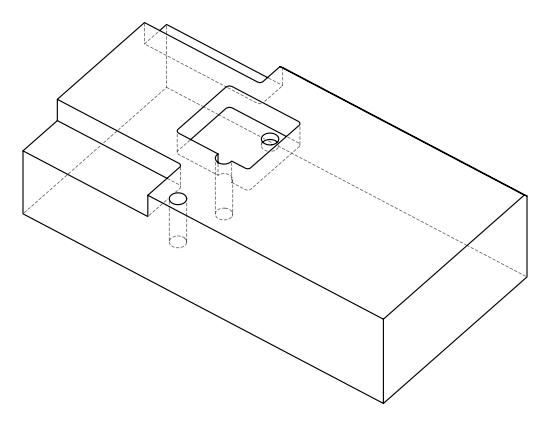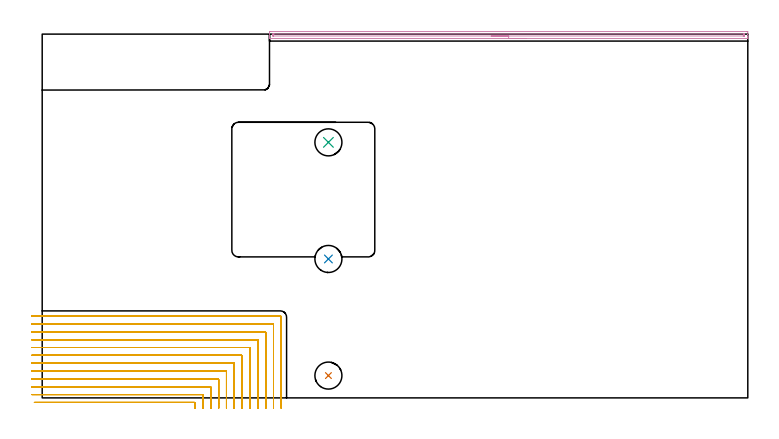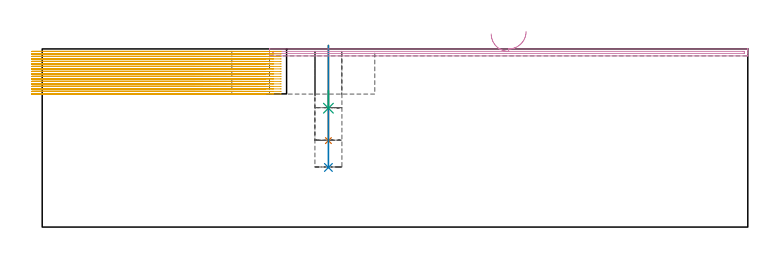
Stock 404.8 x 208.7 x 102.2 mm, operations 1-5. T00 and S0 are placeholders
(PLAN: 7 operations, 2 tool changes, 172.5 min)
(1 INDEXABLE_INSERT_DRILL_BLIND_HOLE_FROM_SOLID | STEP1POCKET | NXT0302_002 | 0.22 min | 9871 mm3)
(2 INDEXABLE_INSERT_DRILL_BLIND_HOLE_FROM_SOLID_1 | STEP1POCKET_1 | NXT0302_002 | 0.28 min | 12769 mm3)
(3 INDEXABLE_INSERT_DRILL_BLIND_HOLE_FROM_SOLID_2 | STEP1POCKET_2 | NXT0302_002 | 0.05 min | 6366 mm3)
(4 AREA_MILL | FG_CHAMFER_SURFACE | UGT0205_001 | 4.55 min | 2220 mm3)
(5 MILL_CORNER_NOTCH_RECTANGULAR | CORNER_NOTCH_RECTANGULAR | NXT0201_008 | Follow Part, ap 1.5, ae 75% | 69.46 min | 180446 mm3)
(6 MILL_CORNER_NOTCH_RECTANGULAR_1 | CORNER_NOTCH_RECTANGULAR_1 | NXT0201_008 | Follow Part, ap 1.5, ae 75% | 43.49 min | 108350 mm3)
(7 MILL_RECTANGULAR_POCKET | POCKET_RECTANGULAR_STRAIGHT | NXT0201_008 | Follow Part, ap 1.5, ae 75% | 54.46 min | 156855 mm3)
(TOOL NXT0302_002 | Index. Insert Drill 15.5mm [880-D1550L20-05] | D15.5 PA176 FL78 Z2)
(TOOL UGT0205_001 | Chamfer Mill 20 x 3 x 45 deg. | D20 FL50 Z2)
(TOOL NXT0201_008 | ENDMILL 6mm [2P460-0600-NA 1630] | D6 FL26 Z6)
(OP 1 INDEXABLE_INSERT_DRILL_BLIND_HOLE_FROM_SOLID)
G17 G21 G94 G90
T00 M6
G54
G17 G0 G90 X164.2 Y12.8 S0 M3
G43 Z112.2 H1
G94 G81 G98 Z49.6 F250. R104.2
G80
M5
M2
(OP 2 INDEXABLE_INSERT_DRILL_BLIND_HOLE_FROM_SOLID_1)
G17 G21 G94 G90
T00 M6
G54
G17 G0 G90 X164.2 Y79.7 S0 M3
G43 Z112.2 H1
G94 G81 G98 Z34.2 F250. R104.2
G80
M5
M2
(OP 3 INDEXABLE_INSERT_DRILL_BLIND_HOLE_FROM_SOLID_2)
G17 G21 G94 G90
T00 M6
G54
G17 G0 G90 X164.2 Y146.6 S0 M3
G43 Z112.2 H1
G94 G81 G98 Z68.2 F250. R78.3
G80
M5
M2
(OP 4 AREA_MILL)
G17 G21 G94 G90
T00 M6
G54
G17 G0 G90 X277.6 Y206.2 S1061 M3
G43 Z112.2 H0
G94 G1 X277.562 Z111.328 F250.
X277.448 Z110.463
X277.259 Z109.612
X276.997 Z108.78
X276.663 Z107.974
X276.26 Z107.2
X275.791 Z106.464
X275.26 Z105.772
X274.671 Z105.129
X274.028 Z104.539
X273.336 Z104.008
X272.6 Z103.54
X271.826 Z103.137
X271.02 Z102.803
X270.188 Z102.541
X269.336 Z102.352
X268.472 Z102.238
X267.6 Z102.2
X130.563
X130.41 Y206.203 Z102.188
X130.402 Y206.295 Z102.097
X130.4 Y206.393 Z102.006
Y206.697 Z101.702
Y207.332 Z101.062
Y209.385 Z99.012
X130.404 Y209.936 Z98.459
X130.41 Y210.193 Z98.202
X130.74 Y210.198 Z98.2
X131.01 Y210.2
X404.19
X404.46 Y210.198
X404.79 Y210.193 Z98.202
X404.8 Y209.936 Z98.459
Y208.517 Z99.879
Y207.332 Z101.062
Y206.697 Z101.702
Y206.393 Z102.006
Y206.296 Z102.095
X404.79 Y206.203 Z102.188
X404.637 Y206.2 Z102.2
X267.6
Y207.614 Z100.786
X132.795 Y207.615 Z100.785
X132.503 Y207.616 Z100.784
X132.437 Y207.619 Z100.781
X132.412 Y207.621 Z100.779
X132.409 Y207.635 Z100.765
X132.402 Y207.714 Z100.686
X132.4 Y208.2 Z100.2
Y208.584 Z99.816
X132.403 Y208.712 Z99.688
X132.406 Y208.758 Z99.642
X132.41 Y208.779 Z99.621
X132.42 Y208.781 Z99.619
X132.494 Y208.783 Z99.617
X132.795 Y208.785 Z99.615
X133.085 Y208.786 Z99.614
X402.405 Y208.785 Z99.615
X402.697 Y208.784 Z99.616
X402.763 Y208.781 Z99.619
X402.788 Y208.779 Z99.621
X402.791 Y208.766 Z99.635
X402.797 Y208.686 Z99.714
X402.799 Y208.2 Z100.2
X402.8 Y207.816 Z100.584
X402.797 Y207.688 Z100.712
X402.794 Y207.642 Z100.758
X402.79 Y207.621 Z100.779
X402.78 Y207.619 Z100.781
X402.706 Y207.617 Z100.783
X402.405 Y207.615 Z100.785
X402.115 Y207.614 Z100.786
X267.6
X266.728 Z100.824
X265.863 Z100.938
X265.012 Z101.127
X264.18 Z101.389
X263.374 Z101.723
X262.6 Z102.126
X261.864 Z102.594
X261.172 Z103.125
X260.529 Z103.715
X259.939 Z104.358
X259.408 Z105.05
X258.94 Z105.786
X258.537 Z106.56
X258.203 Z107.366
X257.941 Z108.198
X257.752 Z109.049
X257.638 Z109.914
X257.6 Z110.786
G0 Z112.2
M5
M2
(OP 5 MILL_CORNER_NOTCH_RECTANGULAR)
G17 G21 G94 G90
T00 M6
G54
G17 G0 G90 X87.7 Y-6. S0 M3
G43 Z112.2 H1
Z100.767
G94 G1 Y-3. F250.
Y-2.896 F500.
G3 X87.404 Y-2.6 R0.3
G1 X-1.497
X-4.497 F250.
G0 Z112.2
X92.2 Y-6.
Z100.767
G1 Y-3.
Y1.604 F500.
G3 X91.904 Y1.9 R0.3
G1 X-3.
X-6. F250.
G0 Z112.2
X96.7 Y-6.
Z100.767
G1 Y-3.
Y6.104 F500.
G3 X96.404 Y6.4 R0.3
G1 X-3.
X-6. F250.
G0 Z112.2
X101.2 Y-6.
Z100.767
G1 Y-3.
Y10.604 F500.
G3 X100.904 Y10.9 R0.3
G1 X-3.
X-6. F250.
G0 Z112.2
X105.7 Y-6.
Z100.767
G1 Y-3.
Y15.104 F500.
G3 X105.404 Y15.4 R0.3
G1 X-3.
X-6. F250.
G0 Z112.2
X110.2 Y-6.
Z100.767
G1 Y-3.
Y19.603 F500.
G3 X109.903 Y19.9 R0.3
G1 X-3.
X-6. F250.
G0 Z112.2
X114.7 Y-6.
Z100.767
G1 Y-3.
Y24.103 F500.
G3 X114.403 Y24.4 R0.3
G1 X-3.
X-6. F250.
G0 Z112.2
X119.2 Y-6.
Z100.767
G1 Y-3.
Y28.603 F500.
G3 X118.903 Y28.9 R0.3
G1 X-3.
X-6. F250.
G0 Z112.2
X123.7 Y-6.
Z100.767
G1 Y-3.
Y33.103 F500.
G3 X123.403 Y33.4 R0.3
G1 X-3.
X-6. F250.
G0 Z112.2
X128.2 Y-6.
Z100.767
G1 Y-3.
Y37.603 F500.
G3 X127.903 Y37.9 R0.3
G1 X-3.
X-6. F250.
G0 Z112.2
X132.7 Y-6.
Z100.767
G1 Y-3.
Y42.103 F500.
G3 X132.403 Y42.4 R0.3
G1 X-3.
X-6. F250.
G0 Z112.2
X137.2 Y-6.
Z100.767
G1 Y-3.
Y46.3 F500.
G3 X136.6 Y46.9 R0.6
G1 X-3.
X-6. F250.
G0 Z112.2
X87.7 Y-6.
Z99.333
G1 Y-3.
Y-2.896 F500.
G3 X87.404 Y-2.6 R0.3
G1 X-1.497
X-4.497 F250.
G0 Z112.2
X92.2 Y-6.
Z99.333
G1 Y-3.
Y1.604 F500.
G3 X91.904 Y1.9 R0.3
G1 X-3.
X-6. F250.
G0 Z112.2
X96.7 Y-6.
Z99.333
G1 Y-3.
Y6.104 F500.
G3 X96.404 Y6.4 R0.3
G1 X-3.
X-6. F250.
G0 Z112.2
X101.2 Y-6.
Z99.333
G1 Y-3.
Y10.604 F500.
G3 X100.904 Y10.9 R0.3
G1 X-3.
X-6. F250.
G0 Z112.2
X105.7 Y-6.
Z99.333
G1 Y-3.
Y15.104 F500.
G3 X105.404 Y15.4 R0.3
G1 X-3.
X-6. F250.
G0 Z112.2
X110.2 Y-6.
Z99.333
G1 Y-3.
Y19.603 F500.
G3 X109.903 Y19.9 R0.3
G1 X-3.
X-6. F250.
G0 Z112.2
X114.7 Y-6.
Z99.333
G1 Y-3.
Y24.103 F500.
G3 X114.403 Y24.4 R0.3
G1 X-3.
X-6. F250.
G0 Z112.2
X119.2 Y-6.
Z99.333
G1 Y-3.
Y28.603 F500.
G3 X118.903 Y28.9 R0.3
G1 X-3.
X-6. F250.
G0 Z112.2
X123.7 Y-6.
Z99.333
G1 Y-3.
Y33.103 F500.
G3 X123.403 Y33.4 R0.3
G1 X-3.
X-6. F250.
G0 Z112.2
X128.2 Y-6.
Z99.333
G1 Y-3.
Y37.603 F500.
G3 X127.903 Y37.9 R0.3
G1 X-3.
X-6. F250.
G0 Z112.2
X132.7 Y-6.
Z99.333
G1 Y-3.
Y42.103 F500.
G3 X132.403 Y42.4 R0.3
G1 X-3.
X-6. F250.
G0 Z112.2
X137.2 Y-6.
Z99.333
G1 Y-3.
Y46.3 F500.
G3 X136.6 Y46.9 R0.6
G1 X-3.
X-6. F250.
G0 Z112.2
X87.7 Y-6.
Z97.9
G1 Y-3.
Y-2.896 F500.
G3 X87.404 Y-2.6 R0.3
G1 X-1.497
X-4.497 F250.
G0 Z112.2
X92.2 Y-6.
Z97.9
G1 Y-3.
Y1.604 F500.
G3 X91.904 Y1.9 R0.3
G1 X-3.
X-6. F250.
G0 Z112.2
X96.7 Y-6.
Z97.9
G1 Y-3.
Y6.104 F500.
G3 X96.404 Y6.4 R0.3
G1 X-3.
X-6. F250.
G0 Z112.2
X101.2 Y-6.
Z97.9
G1 Y-3.
Y10.604 F500.
G3 X100.904 Y10.9 R0.3
G1 X-3.
X-6. F250.
G0 Z112.2
X105.7 Y-6.
Z97.9
G1 Y-3.
Y15.104 F500.
G3 X105.404 Y15.4 R0.3
G1 X-3.
X-6. F250.
G0 Z112.2
X110.2 Y-6.
Z97.9
G1 Y-3.
Y19.603 F500.
G3 X109.903 Y19.9 R0.3
G1 X-3.
X-6. F250.
G0 Z112.2
X114.7 Y-6.
Z97.9
G1 Y-3.
Y24.103 F500.
G3 X114.403 Y24.4 R0.3
G1 X-3.
X-6. F250.
G0 Z112.2
X119.2 Y-6.
Z97.9
G1 Y-3.
Y28.603 F500.
G3 X118.903 Y28.9 R0.3
G1 X-3.
X-6. F250.
G0 Z112.2
X123.7 Y-6.
Z97.9
G1 Y-3.
Y33.103 F500.
G3 X123.403 Y33.4 R0.3
G1 X-3.
X-6. F250.
G0 Z112.2
X128.2 Y-6.
Z97.9
G1 Y-3.
Y37.603 F500.
G3 X127.903 Y37.9 R0.3
G1 X-3.
X-6. F250.
G0 Z112.2
X132.7 Y-6.
Z97.9
G1 Y-3.
Y42.103 F500.
G3 X132.403 Y42.4 R0.3
G1 X-3.
X-6. F250.
G0 Z112.2
X137.2 Y-6.
Z97.9
G1 Y-3.
Y46.3 F500.
G3 X136.6 Y46.9 R0.6
G1 X-3.
X-6. F250.
G0 Z112.2
X87.7 Y-6.
Z96.467
G1 Y-3.
Y-2.896 F500.
G3 X87.404 Y-2.6 R0.3
G1 X-1.497
X-4.497 F250.
G0 Z112.2
X92.2 Y-6.
Z96.467
G1 Y-3.
Y1.604 F500.
G3 X91.904 Y1.9 R0.3
G1 X-3.
X-6. F250.
G0 Z112.2
X96.7 Y-6.
Z96.467
G1 Y-3.
Y6.104 F500.
G3 X96.404 Y6.4 R0.3
G1 X-3.
X-6. F250.
G0 Z112.2
X101.2 Y-6.
Z96.467
G1 Y-3.
Y10.604 F500.
G3 X100.904 Y10.9 R0.3
G1 X-3.
X-6. F250.
G0 Z112.2
X105.7 Y-6.
Z96.467
G1 Y-3.
Y15.104 F500.
G3 X105.404 Y15.4 R0.3
G1 X-3.
X-6. F250.
G0 Z112.2
X110.2 Y-6.
Z96.467
G1 Y-3.
Y19.603 F500.
G3 X109.903 Y19.9 R0.3
G1 X-3.
X-6. F250.
G0 Z112.2
X114.7 Y-6.
Z96.467
G1 Y-3.
Y24.103 F500.
G3 X114.403 Y24.4 R0.3
G1 X-3.
X-6. F250.
G0 Z112.2
X119.2 Y-6.
Z96.467
G1 Y-3.
Y28.603 F500.
G3 X118.903 Y28.9 R0.3
G1 X-3.
X-6. F250.
G0 Z112.2
X123.7 Y-6.
Z96.467
G1 Y-3.
Y33.103 F500.
G3 X123.403 Y33.4 R0.3
G1 X-3.
X-6. F250.
G0 Z112.2
X128.2 Y-6.
Z96.467
G1 Y-3.
Y37.603 F500.
G3 X127.903 Y37.9 R0.3
G1 X-3.
X-6. F250.
G0 Z112.2
X132.7 Y-6.
Z96.467
G1 Y-3.
Y42.103 F500.
G3 X132.403 Y42.4 R0.3
G1 X-3.
X-6. F250.
G0 Z112.2
X137.2 Y-6.
Z96.467
G1 Y-3.
Y46.3 F500.
G3 X136.6 Y46.9 R0.6
G1 X-3.
X-6. F250.
G0 Z112.2
X87.7 Y-6.
Z95.033
G1 Y-3.
Y-2.896 F500.
G3 X87.404 Y-2.6 R0.3
G1 X-1.497
X-4.497 F250.
G0 Z112.2
X92.2 Y-6.
Z95.033
G1 Y-3.
Y1.604 F500.
G3 X91.904 Y1.9 R0.3
G1 X-3.
X-6. F250.
G0 Z112.2
X96.7 Y-6.
Z95.033
G1 Y-3.
Y6.104 F500.
G3 X96.404 Y6.4 R0.3
G1 X-3.
X-6. F250.
G0 Z112.2
X101.2 Y-6.
Z95.033
G1 Y-3.
Y10.604 F500.
G3 X100.904 Y10.9 R0.3
G1 X-3.
X-6. F250.
G0 Z112.2
X105.7 Y-6.
Z95.033
G1 Y-3.
Y15.104 F500.
G3 X105.404 Y15.4 R0.3
G1 X-3.
X-6. F250.
G0 Z112.2
X110.2 Y-6.
Z95.033
G1 Y-3.
Y19.603 F500.
G3 X109.903 Y19.9 R0.3
G1 X-3.
X-6. F250.
G0 Z112.2
X114.7 Y-6.
Z95.033
G1 Y-3.
Y24.103 F500.
G3 X114.403 Y24.4 R0.3
G1 X-3.
X-6. F250.
G0 Z112.2
X119.2 Y-6.
Z95.033
G1 Y-3.
Y28.603 F500.
G3 X118.903 Y28.9 R0.3
G1 X-3.
X-6. F250.
G0 Z112.2
X123.7 Y-6.
Z95.033
G1 Y-3.
Y33.103 F500.
G3 X123.403 Y33.4 R0.3
G1 X-3.
X-6. F250.
G0 Z112.2
X128.2 Y-6.
Z95.033
G1 Y-3.
Y37.603 F500.
G3 X127.903 Y37.9 R0.3
G1 X-3.
X-6. F250.
G0 Z112.2
X132.7 Y-6.
Z95.033
G1 Y-3.
Y42.103 F500.
G3 X132.403 Y42.4 R0.3
G1 X-3.
X-6. F250.
G0 Z112.2
X137.2 Y-6.
Z95.033
G1 Y-3.
Y46.3 F500.
G3 X136.6 Y46.9 R0.6
G1 X-3.
X-6. F250.
G0 Z112.2
X87.7 Y-6.
Z93.6
G1 Y-3.
Y-2.896 F500.
G3 X87.404 Y-2.6 R0.3
G1 X-1.497
X-4.497 F250.
G0 Z112.2
X92.2 Y-6.
Z93.6
G1 Y-3.
Y1.604 F500.
G3 X91.904 Y1.9 R0.3
G1 X-3.
X-6. F250.
G0 Z112.2
X96.7 Y-6.
Z93.6
G1 Y-3.
Y6.104 F500.
G3 X96.404 Y6.4 R0.3
G1 X-3.
X-6. F250.
G0 Z112.2
X101.2 Y-6.
Z93.6
G1 Y-3.
Y10.604 F500.
G3 X100.904 Y10.9 R0.3
G1 X-3.
X-6. F250.
G0 Z112.2
X105.7 Y-6.
Z93.6
G1 Y-3.
Y15.104 F500.
G3 X105.404 Y15.4 R0.3
G1 X-3.
X-6. F250.
G0 Z112.2
X110.2 Y-6.
Z93.6
G1 Y-3.
Y19.603 F500.
G3 X109.903 Y19.9 R0.3
G1 X-3.
X-6. F250.
G0 Z112.2
X114.7 Y-6.
Z93.6
G1 Y-3.
Y24.103 F500.
G3 X114.403 Y24.4 R0.3
G1 X-3.
X-6. F250.
G0 Z112.2
X119.2 Y-6.
Z93.6
G1 Y-3.
Y28.603 F500.
G3 X118.903 Y28.9 R0.3
G1 X-3.
X-6. F250.
G0 Z112.2
X123.7 Y-6.
Z93.6
G1 Y-3.
Y33.103 F500.
G3 X123.403 Y33.4 R0.3
G1 X-3.
X-6. F250.
G0 Z112.2
X128.2 Y-6.
Z93.6
G1 Y-3.
Y37.603 F500.
G3 X127.903 Y37.9 R0.3
G1 X-3.
X-6. F250.
G0 Z112.2
X132.7 Y-6.
Z93.6
G1 Y-3.
Y42.103 F500.
G3 X132.403 Y42.4 R0.3
G1 X-3.
X-6. F250.
G0 Z112.2
X137.2 Y-6.
Z93.6
G1 Y-3.
Y46.3 F500.
G3 X136.6 Y46.9 R0.6
G1 X-3.
X-6. F250.
G0 Z112.2
X87.7 Y-6.
Z92.167
G1 Y-3.
Y-2.896 F500.
G3 X87.404 Y-2.6 R0.3
G1 X-1.497
X-4.497 F250.
G0 Z112.2
X92.2 Y-6.
Z92.167
G1 Y-3.
Y1.604 F500.
G3 X91.904 Y1.9 R0.3
G1 X-3.
X-6. F250.
G0 Z112.2
X96.7 Y-6.
Z92.167
G1 Y-3.
Y6.104 F500.
G3 X96.404 Y6.4 R0.3
G1 X-3.
X-6. F250.
G0 Z112.2
X101.2 Y-6.
Z92.167
G1 Y-3.
Y10.604 F500.
G3 X100.904 Y10.9 R0.3
G1 X-3.
X-6. F250.
G0 Z112.2
X105.7 Y-6.
Z92.167
G1 Y-3.
Y15.104 F500.
G3 X105.404 Y15.4 R0.3
G1 X-3.
X-6. F250.
G0 Z112.2
X110.2 Y-6.
Z92.167
G1 Y-3.
Y19.603 F500.
G3 X109.903 Y19.9 R0.3
G1 X-3.
X-6. F250.
G0 Z112.2
X114.7 Y-6.
Z92.167
G1 Y-3.
Y24.103 F500.
G3 X114.403 Y24.4 R0.3
G1 X-3.
X-6. F250.
G0 Z112.2
X119.2 Y-6.
Z92.167
G1 Y-3.
Y28.603 F500.
G3 X118.903 Y28.9 R0.3
G1 X-3.
X-6. F250.
G0 Z112.2
X123.7 Y-6.
Z92.167
G1 Y-3.
Y33.103 F500.
G3 X123.403 Y33.4 R0.3
G1 X-3.
X-6. F250.
G0 Z112.2
X128.2 Y-6.
Z92.167
G1 Y-3.
Y37.603 F500.
G3 X127.903 Y37.9 R0.3
G1 X-3.
X-6. F250.
G0 Z112.2
X132.7 Y-6.
Z92.167
G1 Y-3.
Y42.103 F500.
G3 X132.403 Y42.4 R0.3
G1 X-3.
X-6. F250.
G0 Z112.2
X137.2 Y-6.
Z92.167
G1 Y-3.
Y46.3 F500.
G3 X136.6 Y46.9 R0.6
G1 X-3.
X-6. F250.
G0 Z112.2
X87.7 Y-6.
Z90.733
G1 Y-3.
Y-2.896 F500.
G3 X87.404 Y-2.6 R0.3
G1 X-1.497
X-4.497 F250.
G0 Z112.2
X92.2 Y-6.
Z90.733
G1 Y-3.
Y1.604 F500.
G3 X91.904 Y1.9 R0.3
G1 X-3.
X-6. F250.
G0 Z112.2
X96.7 Y-6.
Z90.733
G1 Y-3.
Y6.104 F500.
G3 X96.404 Y6.4 R0.3
G1 X-3.
X-6. F250.
G0 Z112.2
X101.2 Y-6.
Z90.733
G1 Y-3.
Y10.604 F500.
G3 X100.904 Y10.9 R0.3
G1 X-3.
X-6. F250.
G0 Z112.2
X105.7 Y-6.
Z90.733
G1 Y-3.
Y15.104 F500.
G3 X105.404 Y15.4 R0.3
G1 X-3.
X-6. F250.
G0 Z112.2
X110.2 Y-6.
Z90.733
G1 Y-3.
Y19.603 F500.
G3 X109.903 Y19.9 R0.3
G1 X-3.
X-6. F250.
G0 Z112.2
X114.7 Y-6.
Z90.733
G1 Y-3.
Y24.103 F500.
G3 X114.403 Y24.4 R0.3
G1 X-3.
X-6. F250.
G0 Z112.2
X119.2 Y-6.
Z90.733
G1 Y-3.
Y28.603 F500.
G3 X118.903 Y28.9 R0.3
G1 X-3.
X-6. F250.
G0 Z112.2
X123.7 Y-6.
Z90.733
G1 Y-3.
Y33.103 F500.
G3 X123.403 Y33.4 R0.3
G1 X-3.
X-6. F250.
G0 Z112.2
X128.2 Y-6.
Z90.733
G1 Y-3.
Y37.603 F500.
G3 X127.903 Y37.9 R0.3
G1 X-3.
X-6. F250.
G0 Z112.2
X132.7 Y-6.
Z90.733
G1 Y-3.
Y42.103 F500.
G3 X132.403 Y42.4 R0.3
G1 X-3.
X-6. F250.
G0 Z112.2
X137.2 Y-6.
Z90.733
G1 Y-3.
Y46.3 F500.
G3 X136.6 Y46.9 R0.6
G1 X-3.
X-6. F250.
G0 Z112.2
X87.7 Y-6.
Z89.3
G1 Y-3.
Y-2.896 F500.
G3 X87.404 Y-2.6 R0.3
G1 X-1.497
X-4.497 F250.
G0 Z112.2
X92.2 Y-6.
Z89.3
G1 Y-3.
Y1.604 F500.
G3 X91.904 Y1.9 R0.3
G1 X-3.
X-6. F250.
G0 Z112.2
X96.7 Y-6.
Z89.3
G1 Y-3.
Y6.104 F500.
G3 X96.404 Y6.4 R0.3
G1 X-3.
X-6. F250.
G0 Z112.2
X101.2 Y-6.
Z89.3
G1 Y-3.
Y10.604 F500.
G3 X100.904 Y10.9 R0.3
G1 X-3.
X-6. F250.
G0 Z112.2
X105.7 Y-6.
Z89.3
G1 Y-3.
Y15.104 F500.
G3 X105.404 Y15.4 R0.3
G1 X-3.
X-6. F250.
G0 Z112.2
X110.2 Y-6.
Z89.3
G1 Y-3.
Y19.603 F500.
G3 X109.903 Y19.9 R0.3
G1 X-3.
X-6. F250.
G0 Z112.2
X114.7 Y-6.
Z89.3
G1 Y-3.
Y24.103 F500.
G3 X114.403 Y24.4 R0.3
G1 X-3.
X-6. F250.
G0 Z112.2
X119.2 Y-6.
Z89.3
G1 Y-3.
Y28.603 F500.
G3 X118.903 Y28.9 R0.3
G1 X-3.
X-6. F250.
G0 Z112.2
X123.7 Y-6.
Z89.3
G1 Y-3.
Y33.103 F500.
G3 X123.403 Y33.4 R0.3
G1 X-3.
X-6. F250.
G0 Z112.2
X128.2 Y-6.
Z89.3
G1 Y-3.
Y37.603 F500.
G3 X127.903 Y37.9 R0.3
G1 X-3.
X-6. F250.
G0 Z112.2
X132.7 Y-6.
Z89.3
G1 Y-3.
Y42.103 F500.
G3 X132.403 Y42.4 R0.3
G1 X-3.
X-6. F250.
G0 Z112.2
X137.2 Y-6.
Z89.3
G1 Y-3.
Y46.3 F500.
G3 X136.6 Y46.9 R0.6
G1 X-3.
X-6. F250.
G0 Z112.2
X87.7 Y-6.
Z87.867
G1 Y-3.
Y-2.896 F500.
G3 X87.404 Y-2.6 R0.3
G1 X-1.497
X-4.497 F250.
G0 Z112.2
X92.2 Y-6.
Z87.867
G1 Y-3.
Y1.604 F500.
G3 X91.904 Y1.9 R0.3
G1 X-3.
X-6. F250.
G0 Z112.2
X96.7 Y-6.
Z87.867
G1 Y-3.
Y6.104 F500.
G3 X96.404 Y6.4 R0.3
G1 X-3.
X-6. F250.
G0 Z112.2
X101.2 Y-6.
Z87.867
G1 Y-3.
Y10.604 F500.
G3 X100.904 Y10.9 R0.3
G1 X-3.
X-6. F250.
G0 Z112.2
X105.7 Y-6.
Z87.867
G1 Y-3.
Y15.104 F500.
G3 X105.404 Y15.4 R0.3
G1 X-3.
X-6. F250.
G0 Z112.2
X110.2 Y-6.
Z87.867
G1 Y-3.
Y19.603 F500.
G3 X109.903 Y19.9 R0.3
G1 X-3.
X-6. F250.
G0 Z112.2
X114.7 Y-6.
Z87.867
G1 Y-3.
Y24.103 F500.
G3 X114.403 Y24.4 R0.3
G1 X-3.
X-6. F250.
G0 Z112.2
X119.2 Y-6.
Z87.867
G1 Y-3.
Y28.603 F500.
G3 X118.903 Y28.9 R0.3
G1 X-3.
X-6. F250.
G0 Z112.2
X123.7 Y-6.
Z87.867
G1 Y-3.
Y33.103 F500.
G3 X123.403 Y33.4 R0.3
G1 X-3.
X-6. F250.
G0 Z112.2
X128.2 Y-6.
Z87.867
G1 Y-3.
Y37.603 F500.
G3 X127.903 Y37.9 R0.3
G1 X-3.
X-6. F250.
G0 Z112.2
X132.7 Y-6.
Z87.867
G1 Y-3.
Y42.103 F500.
G3 X132.403 Y42.4 R0.3
G1 X-3.
X-6. F250.
G0 Z112.2
X137.2 Y-6.
Z87.867
G1 Y-3.
Y46.3 F500.
G3 X136.6 Y46.9 R0.6
G1 X-3.
X-6. F250.
G0 Z112.2
X87.7 Y-6.
Z86.433
G1 Y-3.
Y-2.896 F500.
G3 X87.404 Y-2.6 R0.3
G1 X-1.497
X-4.497 F250.
G0 Z112.2
X92.2 Y-6.
Z86.433
G1 Y-3.
Y1.604 F500.
G3 X91.904 Y1.9 R0.3
G1 X-3.
X-6. F250.
G0 Z112.2
X96.7 Y-6.
Z86.433
G1 Y-3.
Y6.104 F500.
G3 X96.404 Y6.4 R0.3
G1 X-3.
X-6. F250.
G0 Z112.2
X101.2 Y-6.
Z86.433
G1 Y-3.
Y10.604 F500.
G3 X100.904 Y10.9 R0.3
G1 X-3.
X-6. F250.
G0 Z112.2
X105.7 Y-6.
Z86.433
G1 Y-3.
Y15.104 F500.
G3 X105.404 Y15.4 R0.3
G1 X-3.
X-6. F250.
G0 Z112.2
X110.2 Y-6.
Z86.433
G1 Y-3.
Y19.603 F500.
G3 X109.903 Y19.9 R0.3
G1 X-3.
X-6. F250.
G0 Z112.2
X114.7 Y-6.
Z86.433
G1 Y-3.
Y24.103 F500.
G3 X114.403 Y24.4 R0.3
G1 X-3.
X-6. F250.
G0 Z112.2
X119.2 Y-6.
Z86.433
G1 Y-3.
Y28.603 F500.
G3 X118.903 Y28.9 R0.3
G1 X-3.
X-6. F250.
G0 Z112.2
X123.7 Y-6.
Z86.433
G1 Y-3.
Y33.103 F500.
G3 X123.403 Y33.4 R0.3
G1 X-3.
X-6. F250.
G0 Z112.2
X128.2 Y-6.
Z86.433
G1 Y-3.
Y37.603 F500.
G3 X127.903 Y37.9 R0.3
G1 X-3.
X-6. F250.
G0 Z112.2
X132.7 Y-6.
Z86.433
G1 Y-3.
Y42.103 F500.
G3 X132.403 Y42.4 R0.3
G1 X-3.
X-6. F250.
G0 Z112.2
X137.2 Y-6.
Z86.433
G1 Y-3.
Y46.3 F500.
G3 X136.6 Y46.9 R0.6
G1 X-3.
X-6. F250.
G0 Z112.2
X87.7 Y-6.
Z85.
G1 Y-3.
Y-2.896 F500.
G3 X87.404 Y-2.6 R0.3
G1 X-1.497
X-4.497 F250.
G0 Z112.2
X92.2 Y-6.
Z85.
G1 Y-3.
Y1.604 F500.
G3 X91.904 Y1.9 R0.3
G1 X-3.
X-6. F250.
G0 Z112.2
X96.7 Y-6.
Z85.
G1 Y-3.
Y6.104 F500.
G3 X96.404 Y6.4 R0.3
G1 X-3.
X-6. F250.
G0 Z112.2
X101.2 Y-6.
Z85.
G1 Y-3.
Y10.604 F500.
G3 X100.904 Y10.9 R0.3
G1 X-3.
X-6. F250.
G0 Z112.2
X105.7 Y-6.
Z85.
G1 Y-3.
Y15.104 F500.
G3 X105.404 Y15.4 R0.3
G1 X-3.
X-6. F250.
G0 Z112.2
X110.2 Y-6.
Z85.
G1 Y-3.
Y19.603 F500.
G3 X109.903 Y19.9 R0.3
G1 X-3.
X-6. F250.
G0 Z112.2
X114.7 Y-6.
Z85.
G1 Y-3.
Y24.103 F500.
G3 X114.403 Y24.4 R0.3
G1 X-3.
X-6. F250.
G0 Z112.2
X119.2 Y-6.
Z85.
G1 Y-3.
Y28.603 F500.
G3 X118.903 Y28.9 R0.3
G1 X-3.
X-6. F250.
G0 Z112.2
X123.7 Y-6.
Z85.
G1 Y-3.
Y33.103 F500.
G3 X123.403 Y33.4 R0.3
G1 X-3.
X-6. F250.
G0 Z112.2
X128.2 Y-6.
Z85.
G1 Y-3.
Y37.603 F500.
G3 X127.903 Y37.9 R0.3
G1 X-3.
X-6. F250.
G0 Z112.2
X132.7 Y-6.
Z85.
G1 Y-3.
Y42.103 F500.
G3 X132.403 Y42.4 R0.3
G1 X-3.
X-6. F250.
G0 Z112.2
X137.2 Y-6.
Z85.
G1 Y-3.
Y46.3 F500.
G3 X136.6 Y46.9 R0.6
G1 X-3.
X-6. F250.
G0 Z112.2
X87.7 Y-6.
Z83.567
G1 Y-3.
Y-2.896 F500.
G3 X87.404 Y-2.6 R0.3
G1 X-1.497
X-4.497 F250.
G0 Z112.2
X92.2 Y-6.
Z83.567
G1 Y-3.
Y1.604 F500.
G3 X91.904 Y1.9 R0.3
G1 X-3.
X-6. F250.
G0 Z112.2
X96.7 Y-6.
Z83.567
G1 Y-3.
Y6.104 F500.
G3 X96.404 Y6.4 R0.3
G1 X-3.
X-6. F250.
G0 Z112.2
X101.2 Y-6.
Z83.567
G1 Y-3.
Y10.604 F500.
G3 X100.904 Y10.9 R0.3
G1 X-3.
X-6. F250.
G0 Z112.2
X105.7 Y-6.
Z83.567
G1 Y-3.
Y15.104 F500.
G3 X105.404 Y15.4 R0.3
G1 X-3.
X-6. F250.
G0 Z112.2
X110.2 Y-6.
Z83.567
G1 Y-3.
Y19.603 F500.
G3 X109.903 Y19.9 R0.3
G1 X-3.
X-6. F250.
G0 Z112.2
X114.7 Y-6.
Z83.567
G1 Y-3.
Y24.103 F500.
G3 X114.403 Y24.4 R0.3
G1 X-3.
X-6. F250.
G0 Z112.2
X119.2 Y-6.
Z83.567
G1 Y-3.
Y28.603 F500.
G3 X118.903 Y28.9 R0.3
G1 X-3.
X-6. F250.
G0 Z112.2
X123.7 Y-6.
Z83.567
G1 Y-3.
Y33.103 F500.
G3 X123.403 Y33.4 R0.3
G1 X-3.
X-6. F250.
G0 Z112.2
X128.2 Y-6.
Z83.567
G1 Y-3.
Y37.603 F500.
G3 X127.903 Y37.9 R0.3
G1 X-3.
X-6. F250.
G0 Z112.2
X132.7 Y-6.
Z83.567
G1 Y-3.
Y42.103 F500.
G3 X132.403 Y42.4 R0.3
G1 X-3.
X-6. F250.
G0 Z112.2
X137.2 Y-6.
Z83.567
G1 Y-3.
Y46.3 F500.
G3 X136.6 Y46.9 R0.6
G1 X-3.
X-6. F250.
G0 Z112.2
X87.7 Y-6.
Z82.133
G1 Y-3.
Y-2.896 F500.
G3 X87.404 Y-2.6 R0.3
G1 X-1.497
X-4.497 F250.
G0 Z112.2
X92.2 Y-6.
Z82.133
G1 Y-3.
Y1.604 F500.
G3 X91.904 Y1.9 R0.3
G1 X-3.
X-6. F250.
G0 Z112.2
X96.7 Y-6.
Z82.133
G1 Y-3.
Y6.104 F500.
G3 X96.404 Y6.4 R0.3
G1 X-3.
X-6. F250.
G0 Z112.2
X101.2 Y-6.
Z82.133
G1 Y-3.
Y10.604 F500.
G3 X100.904 Y10.9 R0.3
G1 X-3.
X-6. F250.
G0 Z112.2
X105.7 Y-6.
Z82.133
G1 Y-3.
Y15.104 F500.
G3 X105.404 Y15.4 R0.3
G1 X-3.
X-6. F250.
G0 Z112.2
X110.2 Y-6.
Z82.133
G1 Y-3.
Y19.603 F500.
G3 X109.903 Y19.9 R0.3
G1 X-3.
X-6. F250.
G0 Z112.2
X114.7 Y-6.
Z82.133
G1 Y-3.
Y24.103 F500.
G3 X114.403 Y24.4 R0.3
G1 X-3.
X-6. F250.
G0 Z112.2
X119.2 Y-6.
Z82.133
G1 Y-3.
Y28.603 F500.
G3 X118.903 Y28.9 R0.3
G1 X-3.
X-6. F250.
G0 Z112.2
X123.7 Y-6.
Z82.133
G1 Y-3.
Y33.103 F500.
G3 X123.403 Y33.4 R0.3
G1 X-3.
X-6. F250.
G0 Z112.2
X128.2 Y-6.
Z82.133
G1 Y-3.
Y37.603 F500.
G3 X127.903 Y37.9 R0.3
G1 X-3.
X-6. F250.
G0 Z112.2
X132.7 Y-6.
Z82.133
G1 Y-3.
Y42.103 F500.
G3 X132.403 Y42.4 R0.3
G1 X-3.
X-6. F250.
G0 Z112.2
X137.2 Y-6.
Z82.133
G1 Y-3.
Y46.3 F500.
G3 X136.6 Y46.9 R0.6
G1 X-3.
X-6. F250.
G0 Z112.2
X87.7 Y-6.
Z80.7
G1 Y-3.
Y-2.896 F500.
G3 X87.404 Y-2.6 R0.3
G1 X-1.497
X-4.497 F250.
G0 Z112.2
X92.2 Y-6.
Z80.7
G1 Y-3.
Y1.604 F500.
G3 X91.904 Y1.9 R0.3
G1 X-3.
X-6. F250.
G0 Z112.2
X96.7 Y-6.
Z80.7
G1 Y-3.
Y6.104 F500.
G3 X96.404 Y6.4 R0.3
G1 X-3.
X-6. F250.
G0 Z112.2
X101.2 Y-6.
Z80.7
G1 Y-3.
Y10.604 F500.
G3 X100.904 Y10.9 R0.3
G1 X-3.
X-6. F250.
G0 Z112.2
X105.7 Y-6.
Z80.7
G1 Y-3.
Y15.104 F500.
G3 X105.404 Y15.4 R0.3
G1 X-3.
X-6. F250.
G0 Z112.2
X110.2 Y-6.
Z80.7
G1 Y-3.
Y19.603 F500.
G3 X109.903 Y19.9 R0.3
G1 X-3.
X-6. F250.
G0 Z112.2
X114.7 Y-6.
Z80.7
G1 Y-3.
Y24.103 F500.
G3 X114.403 Y24.4 R0.3
G1 X-3.
X-6. F250.
G0 Z112.2
X119.2 Y-6.
Z80.7
G1 Y-3.
Y28.603 F500.
G3 X118.903 Y28.9 R0.3
G1 X-3.
X-6. F250.
G0 Z112.2
X123.7 Y-6.
Z80.7
G1 Y-3.
Y33.103 F500.
G3 X123.403 Y33.4 R0.3
G1 X-3.
X-6. F250.
G0 Z112.2
X128.2 Y-6.
Z80.7
G1 Y-3.
Y37.603 F500.
G3 X127.903 Y37.9 R0.3
G1 X-3.
X-6. F250.
G0 Z112.2
X132.7 Y-6.
Z80.7
G1 Y-3.
Y42.103 F500.
G3 X132.403 Y42.4 R0.3
G1 X-3.
X-6. F250.
G0 Z112.2
X137.2 Y-6.
Z80.7
G1 Y-3.
Y46.3 F500.
G3 X136.6 Y46.9 R0.6
G1 X-3.
X-6. F250.
G0 Z112.2
X87.7 Y-6.
Z79.267
G1 Y-3.
Y-2.896 F500.
G3 X87.404 Y-2.6 R0.3
G1 X-1.497
X-4.497 F250.
G0 Z112.2
X92.2 Y-6.
Z79.267
G1 Y-3.
Y1.604 F500.
G3 X91.904 Y1.9 R0.3
G1 X-3.
X-6. F250.
G0 Z112.2
X96.7 Y-6.
Z79.267
G1 Y-3.
Y6.104 F500.
G3 X96.404 Y6.4 R0.3
G1 X-3.
X-6. F250.
G0 Z112.2
X101.2 Y-6.
Z79.267
G1 Y-3.
Y10.604 F500.
G3 X100.904 Y10.9 R0.3
G1 X-3.
X-6. F250.
G0 Z112.2
X105.7 Y-6.
Z79.267
G1 Y-3.
Y15.104 F500.
G3 X105.404 Y15.4 R0.3
G1 X-3.
X-6. F250.
G0 Z112.2
X110.2 Y-6.
Z79.267
G1 Y-3.
Y19.603 F500.
G3 X109.903 Y19.9 R0.3
G1 X-3.
X-6. F250.
G0 Z112.2
X114.7 Y-6.
Z79.267
G1 Y-3.
Y24.103 F500.
G3 X114.403 Y24.4 R0.3
G1 X-3.
X-6. F250.
G0 Z112.2
X119.2 Y-6.
Z79.267
G1 Y-3.
Y28.603 F500.
G3 X118.903 Y28.9 R0.3
G1 X-3.
X-6. F250.
G0 Z112.2
X123.7 Y-6.
Z79.267
G1 Y-3.
Y33.103 F500.
G3 X123.403 Y33.4 R0.3
G1 X-3.
X-6. F250.
G0 Z112.2
X128.2 Y-6.
Z79.267
G1 Y-3.
Y37.603 F500.
G3 X127.903 Y37.9 R0.3
G1 X-3.
X-6. F250.
G0 Z112.2
X132.7 Y-6.
Z79.267
G1 Y-3.
Y42.103 F500.
G3 X132.403 Y42.4 R0.3
G1 X-3.
X-6. F250.
G0 Z112.2
X137.2 Y-6.
Z79.267
G1 Y-3.
Y46.3 F500.
G3 X136.6 Y46.9 R0.6
G1 X-3.
X-6. F250.
G0 Z112.2
X87.7 Y-6.
Z77.833
G1 Y-3.
Y-2.896 F500.
G3 X87.404 Y-2.6 R0.3
G1 X-1.497
X-4.497 F250.
G0 Z112.2
X92.2 Y-6.
Z77.833
G1 Y-3.
Y1.604 F500.
G3 X91.904 Y1.9 R0.3
G1 X-3.
X-6. F250.
G0 Z112.2
X96.7 Y-6.
Z77.833
G1 Y-3.
Y6.104 F500.
G3 X96.404 Y6.4 R0.3
G1 X-3.
X-6. F250.
G0 Z112.2
X101.2 Y-6.
Z77.833
G1 Y-3.
Y10.604 F500.
G3 X100.904 Y10.9 R0.3
G1 X-3.
X-6. F250.
G0 Z112.2
X105.7 Y-6.
Z77.833
G1 Y-3.
Y15.104 F500.
G3 X105.404 Y15.4 R0.3
G1 X-3.
X-6. F250.
G0 Z112.2
X110.2 Y-6.
Z77.833
G1 Y-3.
Y19.603 F500.
G3 X109.903 Y19.9 R0.3
G1 X-3.
X-6. F250.
G0 Z112.2
X114.7 Y-6.
Z77.833
G1 Y-3.
Y24.103 F500.
G3 X114.403 Y24.4 R0.3
G1 X-3.
X-6. F250.
G0 Z112.2
X119.2 Y-6.
Z77.833
G1 Y-3.
Y28.603 F500.
G3 X118.903 Y28.9 R0.3
G1 X-3.
X-6. F250.
G0 Z112.2
X123.7 Y-6.
Z77.833
G1 Y-3.
Y33.103 F500.
G3 X123.403 Y33.4 R0.3
G1 X-3.
X-6. F250.
G0 Z112.2
X128.2 Y-6.
Z77.833
G1 Y-3.
Y37.603 F500.
G3 X127.903 Y37.9 R0.3
G1 X-3.
X-6. F250.
G0 Z112.2
X132.7 Y-6.
Z77.833
G1 Y-3.
Y42.103 F500.
G3 X132.403 Y42.4 R0.3
G1 X-3.
X-6. F250.
G0 Z112.2
X137.2 Y-6.
Z77.833
G1 Y-3.
Y46.3 F500.
G3 X136.6 Y46.9 R0.6
G1 X-3.
X-6. F250.
G0 Z112.2
X87.7 Y-6.
Z76.4
G1 Y-3.
Y-2.896 F500.
G3 X87.404 Y-2.6 R0.3
G1 X-1.497
X-4.497 F250.
G0 Z112.2
X92.2 Y-6.
Z76.4
G1 Y-3.
Y1.604 F500.
G3 X91.904 Y1.9 R0.3
G1 X-3.
X-6. F250.
G0 Z112.2
X96.7 Y-6.
Z76.4
G1 Y-3.
Y6.104 F500.
G3 X96.404 Y6.4 R0.3
G1 X-3.
X-6. F250.
G0 Z112.2
X101.2 Y-6.
Z76.4
G1 Y-3.
Y10.604 F500.
G3 X100.904 Y10.9 R0.3
G1 X-3.
X-6. F250.
G0 Z112.2
X105.7 Y-6.
Z76.4
G1 Y-3.
Y15.104 F500.
G3 X105.404 Y15.4 R0.3
G1 X-3.
X-6. F250.
G0 Z112.2
X110.2 Y-6.
Z76.4
G1 Y-3.
Y19.603 F500.
G3 X109.903 Y19.9 R0.3
G1 X-3.
X-6. F250.
G0 Z112.2
X114.7 Y-6.
Z76.4
G1 Y-3.
Y24.103 F500.
G3 X114.403 Y24.4 R0.3
G1 X-3.
X-6. F250.
G0 Z112.2
X119.2 Y-6.
Z76.4
G1 Y-3.
Y28.603 F500.
G3 X118.903 Y28.9 R0.3
G1 X-3.
X-6. F250.
G0 Z112.2
X123.7 Y-6.
Z76.4
G1 Y-3.
Y33.103 F500.
G3 X123.403 Y33.4 R0.3
G1 X-3.
X-6. F250.
G0 Z112.2
X128.2 Y-6.
Z76.4
G1 Y-3.
Y37.603 F500.
G3 X127.903 Y37.9 R0.3
G1 X-3.
X-6. F250.
G0 Z112.2
X132.7 Y-6.
Z76.4
G1 Y-3.
Y42.103 F500.
G3 X132.403 Y42.4 R0.3
G1 X-3.
X-6. F250.
G0 Z112.2
X137.2 Y-6.
Z76.4
G1 Y-3.
Y46.3 F500.
G3 X136.6 Y46.9 R0.6
G1 X-3.
X-6. F250.
G0 Z112.2
M5
M2
